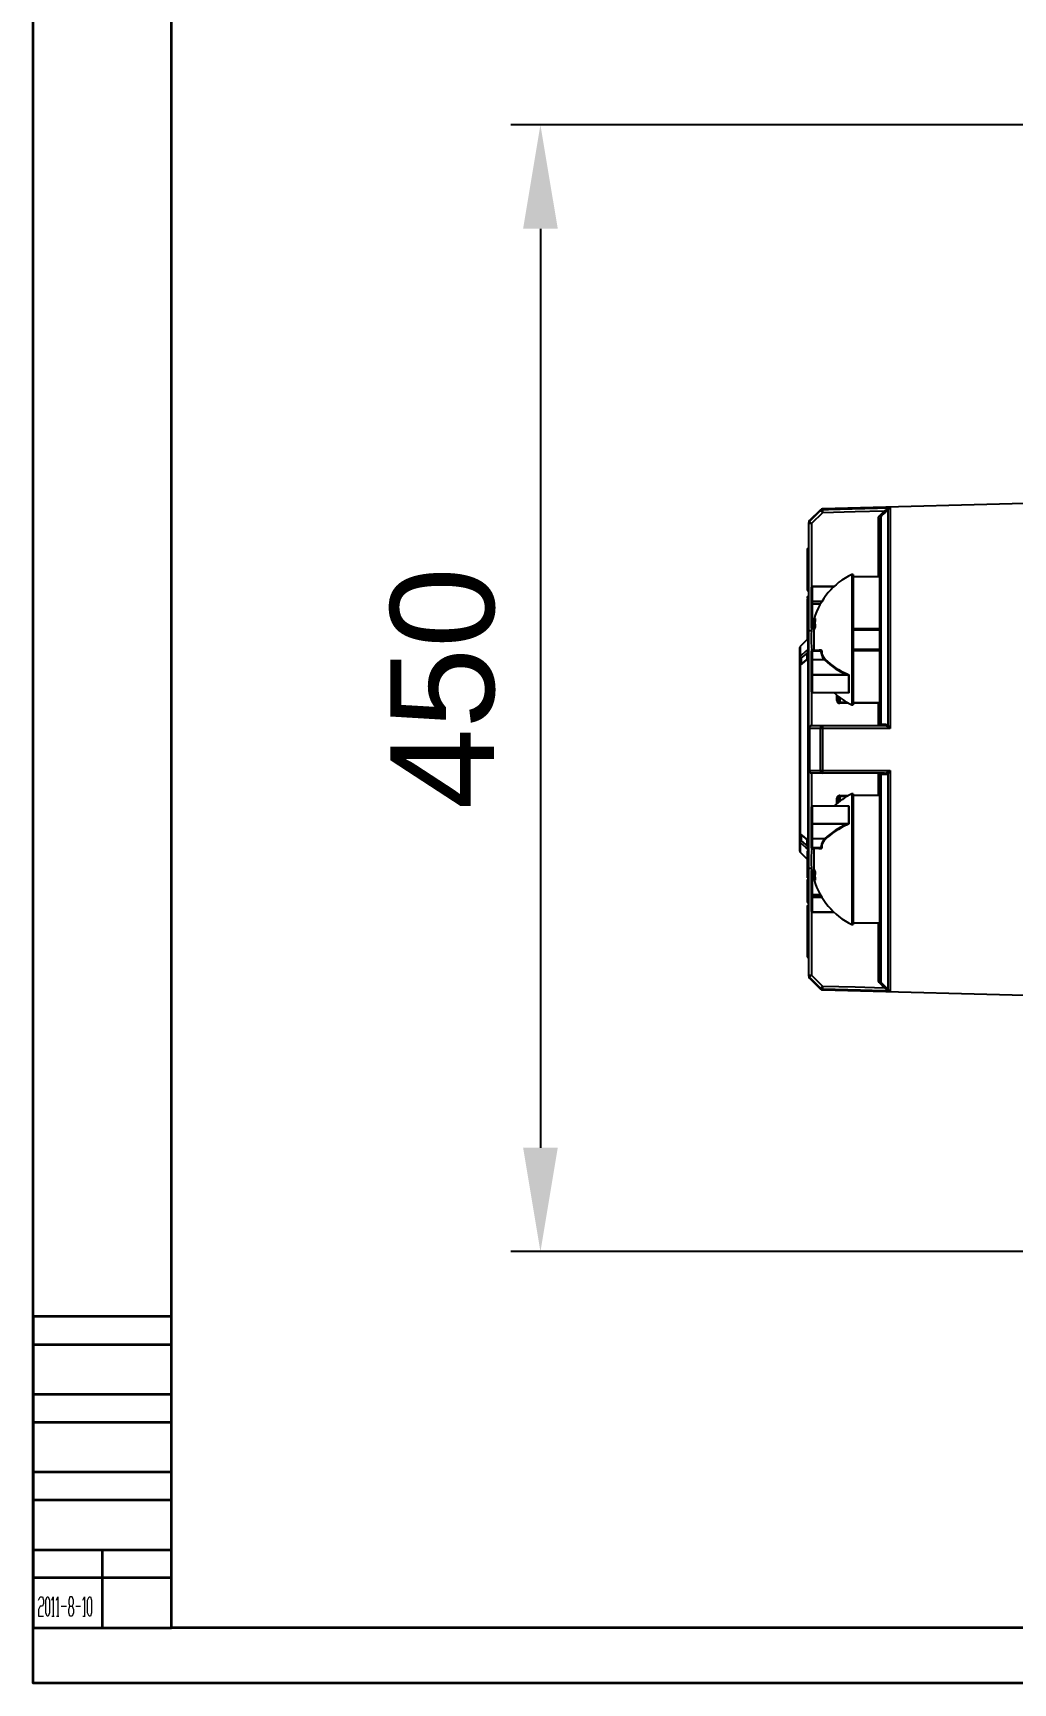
# Model space of a CAD drawing. Header units: millimetres. Extents: x 2928 to 3086, y 1537 to 1648.
# Drawn here: x 2928.3 to 2961.3, y 1536.7 to 1592.3 of the extents above; entities that cross this region are included whole.
import ezdxf

# ---------------------------------------------------------------- set-up
doc = ezdxf.new("R2010")
doc.units = ezdxf.units.MM
doc.layers.add('AM_5', color=3, linetype='Continuous', lineweight=25)
doc.layers.add('C00-00-00', color=7, linetype='Continuous')
doc.styles.get("Standard").update_dxf_attribs({"font": 'arial.ttf'})
doc.dimstyles.new('AM_ISO$0', dxfattribs={"dimtxt": 3.5, "dimasz": 3.5, "dimexe": 1, "dimexo": 1, "dimgap": 1.5, "dimtad": 1, "dimdsep": 46, "dimtxsty": 'Standard', "dimcen": 0, "dimclrd": 256, "dimclre": 256, "dimclrt": 2, "dimadec": 0, "dimazin": 2, "dimtp": 0.1, "dimtm": 0.1, "dimtfac": 0.71, "dimtdec": 3, "dimtmove": 0, "dimatfit": 3, "dimfxl": 0, "dimlwd": -1, "dimlwe": -1, "dimarcsym": 0})

# ---------------------------------------------------------------- blocks, each defined once
blk = doc.blocks.new('*D35')
at = {"layer": 'AM_5', "linetype": 'ByBlock', "transparency": 16777216}
for p, q in [((2968.756, 1589.174), (2944.416, 1589.174)), ((2945.416, 1585.674), (2945.416, 1554.698)), ((2965.291, 1551.198), (2944.416, 1551.198))]:
    blk.add_line(p, q, dxfattribs=at)
at = {"layer": 'AM_5', "transparency": 16777216}
for points in [[(2944.833, 1585.674), (2946, 1585.674), (2945.416, 1589.174)], [(2944.833, 1554.698), (2946, 1554.698), (2945.416, 1551.198)]]:
    blk.add_solid(points, dxfattribs=at)
at = {"layer": 'Defpoints', "color": 0, "transparency": 16777216}
for p in [(2969.756, 1589.174), (2945.416, 1551.198), (2966.291, 1551.198)]:
    blk.add_point(p, dxfattribs=at)
at = {"layer": 'AM_5', "color": 2, "transparency": 16777216, "insert": (2942.129, 1570.186), "char_height": 3.5, "attachment_point": 5, "rotation": 90}
blk.add_mtext('450', dxfattribs=at)

msp = doc.modelspace()

# ---------------------------------------------------------------- linework, layer by layer
at = {"color": 7, "linetype": 'Continuous', "lineweight": 25}
for p, q in [((2954.8524, 1576.2032), (2954.4856, 1575.8365)), ((2954.9231, 1576.1019), (2954.5563, 1575.7336)), ((2954.8524, 1576.1723), (2954.8524, 1576.2032)), ((2963.3589, 1576.4535), (2954.9205, 1576.2325)), ((2954.9205, 1576.2325), (2954.9205, 1576.2015)), ((2956.8502, 1576.0021), (2957.0038, 1576.1566)), ((2957.1362, 1568.9334), (2957.1362, 1576.2227)), ((2957.2043, 1576.2615), (2957.2043, 1568.8326)), ((2954.4563, 1575.7336), (2954.4563, 1575.7658)), ((2954.5563, 1575.7336), (2954.4563, 1575.7336)), ((2954.4563, 1572.124), (2954.4563, 1575.7336)), ((2954.4856, 1575.8365), (2954.4856, 1575.8041)), ((2954.5563, 1575.7336), (2954.5563, 1573.589)), ((2956.8563, 1575.8954), (2956.8063, 1575.8954)), ((2956.8063, 1573.9411), (2956.8063, 1575.8954)), ((2956.8563, 1568.974), (2956.8563, 1575.8954)), ((2956.8856, 1575.967), (2956.8856, 1568.9702)), ((2954.4063, 1574.893), (2954.4563, 1574.893)), ((2954.4063, 1574.893), (2954.4063, 1574.6313)), ((2954.4063, 1574.6951), (2954.4563, 1574.6951)), ((2954.4063, 1573.7824), (2954.4563, 1573.7824)), ((2954.4063, 1573.7824), (2954.4063, 1573.7059)), ((2955.9563, 1574.024), (2955.9063, 1574.024)), ((2955.9063, 1574.024), (2955.9063, 1573.3796)), ((2955.9563, 1574.024), (2955.9563, 1573.3796)), ((2956.8563, 1573.9411), (2955.9563, 1573.9411)), ((2956.8563, 1573.9403), (2955.9563, 1573.9403)), ((2954.4063, 1573.7059), (2954.4563, 1573.7059)), ((2954.4063, 1573.6884), (2954.4063, 1573.4952)), ((2954.4063, 1573.4952), (2954.4563, 1573.4952)), ((2954.4063, 1573.4952), (2954.4063, 1573.4825)), ((2954.4063, 1573.4825), (2954.4563, 1573.4825)), ((2954.4063, 1573.2718), (2954.4563, 1573.2718)), ((2954.4063, 1573.2718), (2954.4063, 1573.2064)), ((2954.5563, 1573.0957), (2954.5563, 1573.589)), ((2955.3064, 1573.609), (2954.5763, 1573.609)), ((2954.5763, 1573.6032), (2954.5763, 1573.609)), ((2954.5763, 1573.6032), (2954.5763, 1573.1099)), ((2955.3002, 1573.6032), (2954.5763, 1573.6032)), ((2955.9063, 1573.3796), (2955.9063, 1569.624)), ((2955.9563, 1573.3796), (2955.9563, 1569.624)), ((2954.4063, 1573.1889), (2954.4563, 1573.1889)), ((2954.4063, 1573.1889), (2954.4063, 1573.1442)), ((2954.4063, 1573.1442), (2954.4563, 1573.1442)), ((2954.4063, 1573.074), (2954.4563, 1573.074)), ((2954.4063, 1572.908), (2954.4563, 1572.908)), ((2954.4063, 1572.9), (2954.4063, 1572.8825)), ((2954.4063, 1572.8825), (2954.4563, 1572.8825)), ((2954.4063, 1572.857), (2954.4563, 1572.857)), ((2954.4063, 1572.857), (2954.4063, 1572.7995)), ((2954.4063, 1572.7995), (2954.4563, 1572.7995)), ((2954.4063, 1572.7995), (2954.4063, 1572.6847)), ((2954.4063, 1572.6847), (2954.4563, 1572.6847)), ((2954.4063, 1572.6655), (2954.4563, 1572.6655)), ((2954.4063, 1572.6655), (2954.4063, 1572.5953)), ((2954.5563, 1573.0219), (2954.5526, 1573.0219)), ((2954.5526, 1572.8596), (2954.5563, 1572.8596)), ((2954.5563, 1573.0137), (2954.5563, 1573.0957)), ((2954.5563, 1572.2107), (2954.5563, 1573.0137)), ((2954.5763, 1573.1099), (2954.5763, 1573.0337)), ((2954.8991, 1573.1099), (2954.5763, 1573.1099)), ((2954.854, 1573.0337), (2954.5763, 1573.0337)), ((2954.5763, 1573.0143), (2954.5763, 1573.0337)), ((2954.8486, 1573.0143), (2954.5763, 1573.0143)), ((2954.5763, 1573.0143), (2954.5763, 1572.2764)), ((2954.4063, 1572.5953), (2954.4563, 1572.5953)), ((2954.4063, 1572.5953), (2954.4063, 1572.4549)), ((2954.4063, 1572.4549), (2954.4563, 1572.4549)), ((2954.4063, 1572.4357), (2954.4563, 1572.4357)), ((2954.4063, 1572.4357), (2954.4063, 1572.3719)), ((2954.4063, 1572.3719), (2954.4563, 1572.3719)), ((2954.4563, 1568.824), (2954.4563, 1572.124)), ((2954.5526, 1572.124), (2954.4563, 1572.124)), ((2954.5563, 1572.5506), (2954.5526, 1572.5506)), ((2954.5563, 1572.2107), (2954.5563, 1572.1525)), ((2954.6366, 1572.524), (2954.6363, 1572.524)), ((2954.6363, 1571.4572), (2954.6363, 1572.524)), ((2954.6366, 1572.4397), (2954.6366, 1572.524)), ((2954.6366, 1572.4397), (2954.6699, 1572.4397)), ((2954.6366, 1571.4572), (2954.6366, 1572.1569)), ((2955.9563, 1572.2028), (2956.8563, 1572.2028)), ((2956.8563, 1572.144), (2955.9563, 1572.144)), ((2954.1563, 1571.2324), (2954.1563, 1571.5533)), ((2954.4309, 1571.8486), (2954.171, 1571.5886)), ((2954.171, 1571.5886), (2954.171, 1571.2645)), ((2954.4063, 1571.9507), (2954.4563, 1571.9507)), ((2954.4063, 1571.9507), (2954.4063, 1571.8486)), ((2954.4063, 1571.8486), (2954.4563, 1571.8486)), ((2954.4417, 1571.4997), (2954.4417, 1571.8486)), ((2954.1563, 1571.0085), (2954.1563, 1571.2324)), ((2954.1563, 1570.9324), (2954.1563, 1571.0094)), ((2954.4387, 1571.2011), (2954.173, 1570.9706)), ((2954.2063, 1571.2074), (2954.2063, 1570.9994)), ((2954.4063, 1571.1729), (2954.4063, 1571.3813)), ((2954.4417, 1565.0511), (2954.4417, 1571.1968)), ((2954.5563, 1571.1695), (2954.5526, 1571.1695)), ((2954.5563, 1571.4954), (2954.5563, 1571.4372)), ((2954.5563, 1571.4369), (2954.5563, 1571.4372)), ((2954.5563, 1571.1249), (2954.5563, 1571.4369)), ((2954.5563, 1570.6317), (2954.5563, 1571.1249)), ((2954.8367, 1571.4572), (2954.5763, 1571.4572)), ((2954.5763, 1571.4572), (2954.5763, 1571.4569)), ((2954.5763, 1571.4569), (2954.8486, 1571.4569)), ((2954.5763, 1571.4315), (2954.5763, 1571.4569)), ((2954.5763, 1571.4315), (2954.5763, 1571.1391)), ((2954.8788, 1571.4315), (2954.5763, 1571.4315)), ((2954.5763, 1571.1391), (2954.5763, 1570.6458)), ((2954.9943, 1571.1391), (2954.5763, 1571.1391)), ((2954.8486, 1571.4569), (2954.8367, 1571.4551)), ((2955.9563, 1571.504), (2956.8563, 1571.504)), ((2956.8563, 1571.4452), (2955.9563, 1571.4452)), ((2954.1563, 1565.3155), (2954.1563, 1570.9324)), ((2954.171, 1570.9614), (2954.171, 1565.2865)), ((2954.5563, 1570.9781), (2954.5526, 1570.9781)), ((2954.5563, 1570.8659), (2954.5526, 1570.8659)), ((2954.5526, 1570.751), (2954.5563, 1570.751)), ((2954.5563, 1570.7021), (2954.5526, 1570.7021)), ((2954.5526, 1570.6713), (2954.5563, 1570.6713)), ((2954.5563, 1570.6066), (2954.5526, 1570.6066)), ((2954.5526, 1570.5074), (2954.5563, 1570.5074)), ((2954.5526, 1570.5033), (2954.5563, 1570.5033)), ((2954.5563, 1570.494), (2954.5526, 1570.494)), ((2954.5563, 1570.0589), (2954.5563, 1570.6317)), ((2954.5563, 1570.5648), (2954.5563, 1570.6192)), ((2954.5763, 1570.6205), (2954.5763, 1570.6458)), ((2954.5763, 1570.6458), (2955.7476, 1570.6458)), ((2954.5763, 1570.6205), (2954.5763, 1570.0424)), ((2955.8047, 1570.6205), (2954.5763, 1570.6205)), ((2955.8047, 1570.0424), (2955.8047, 1570.6205)), ((2955.8142, 1570.6191), (2955.8142, 1570.0403)), ((2954.5526, 1570.3745), (2954.5563, 1570.3745)), ((2954.5563, 1570.0589), (2954.5563, 1568.924)), ((2954.5763, 1570.0424), (2955.8047, 1570.0424)), ((2954.5763, 1570.0389), (2954.5763, 1570.0424)), ((2954.5763, 1570.0389), (2955.7921, 1570.0389)), ((2955.4063, 1569.7673), (2955.4063, 1569.9592)), ((2955.4563, 1569.8042), (2955.4563, 1569.909)), ((2955.5063, 1569.8701), (2955.5063, 1569.7161)), ((2955.5063, 1569.7161), (2955.5063, 1569.6779)), ((2955.5063, 1569.7161), (2955.7357, 1569.7161)), ((2955.8026, 1569.6779), (2955.5063, 1569.6779)), ((2955.9063, 1569.624), (2955.9563, 1569.624)), ((2955.9563, 1569.7076), (2956.8563, 1569.7076)), ((2955.9563, 1569.7068), (2956.8563, 1569.7068)), ((2956.8063, 1569.6779), (2955.9563, 1569.6779)), ((2956.8063, 1569.6779), (2956.8063, 1569.7068)), ((2956.8063, 1568.924), (2956.8063, 1569.6779)), ((2954.4563, 1567.424), (2954.4563, 1568.824)), ((2954.4856, 1568.8304), (2954.4856, 1567.4175)), ((2954.5563, 1568.924), (2954.9231, 1568.924)), ((2954.8524, 1567.4178), (2954.8524, 1568.8302)), ((2954.9205, 1568.8327), (2954.9205, 1567.4152)), ((2954.9231, 1568.924), (2957.0038, 1568.924)), ((2954.4563, 1564.124), (2954.4563, 1567.424)), ((2954.9231, 1567.324), (2954.5563, 1567.324)), ((2954.5563, 1567.324), (2954.5563, 1566.189)), ((2957.0038, 1567.324), (2954.9231, 1567.324)), ((2956.8063, 1566.57), (2956.8063, 1567.324)), ((2956.8563, 1560.3525), (2956.8563, 1567.274)), ((2956.8856, 1567.2778), (2956.8856, 1560.281)), ((2957.1362, 1560.0252), (2957.1362, 1567.3146)), ((2957.2043, 1567.4153), (2957.2043, 1559.9864)), ((2955.5063, 1566.57), (2955.5063, 1566.5318)), ((2955.5063, 1566.57), (2955.8026, 1566.57)), ((2955.9563, 1566.624), (2955.9063, 1566.624)), ((2955.9063, 1566.624), (2955.9063, 1562.8683)), ((2955.9563, 1566.624), (2955.9563, 1562.8683)), ((2956.8563, 1566.574), (2955.9563, 1566.574)), ((2954.5563, 1565.6163), (2954.5563, 1566.189)), ((2955.7916, 1566.209), (2954.5763, 1566.209)), ((2954.5763, 1566.2056), (2954.5763, 1566.209)), ((2954.5763, 1566.2056), (2954.5763, 1565.6274)), ((2955.8047, 1566.2056), (2954.5763, 1566.2056)), ((2955.4063, 1566.2888), (2955.4063, 1566.4806)), ((2955.4563, 1566.3389), (2955.4563, 1566.4438)), ((2955.7357, 1566.5318), (2955.5063, 1566.5318)), ((2955.5063, 1566.5318), (2955.5063, 1566.3778)), ((2955.8047, 1565.6274), (2955.8047, 1566.2056)), ((2955.8142, 1566.2076), (2955.8142, 1565.6288)), ((2954.5563, 1565.123), (2954.5563, 1565.6163)), ((2954.5763, 1565.6274), (2955.8047, 1565.6274)), ((2954.5763, 1565.6021), (2954.5763, 1565.6274)), ((2955.7476, 1565.6021), (2954.5763, 1565.6021)), ((2954.5763, 1565.6021), (2954.5763, 1565.1089)), ((2954.1563, 1565.2356), (2954.1563, 1565.3155)), ((2954.1563, 1565.0155), (2954.1563, 1565.2395)), ((2954.1563, 1564.6947), (2954.1563, 1565.0155)), ((2954.171, 1564.9835), (2954.171, 1564.6593)), ((2954.1738, 1565.278), (2954.439, 1565.0475)), ((2954.2063, 1565.2497), (2954.2063, 1565.0405)), ((2954.4063, 1564.8667), (2954.4063, 1565.0759)), ((2954.5563, 1564.811), (2954.5563, 1565.123)), ((2954.9943, 1565.1089), (2954.5763, 1565.1089)), ((2954.5763, 1565.1089), (2954.5763, 1564.8164)), ((2954.171, 1564.6593), (2954.4063, 1564.424)), ((2954.4063, 1564.7046), (2954.4063, 1564.3713)), ((2954.4063, 1564.7046), (2954.4563, 1564.7046)), ((2954.4063, 1564.3713), (2954.4563, 1564.3713)), ((2954.4063, 1564.3713), (2954.4063, 1564.108)), ((2954.4417, 1564.7046), (2954.4417, 1564.7483)), ((2954.5563, 1564.811), (2954.5563, 1564.7525)), ((2954.5763, 1564.8164), (2954.8788, 1564.8164)), ((2954.5763, 1564.791), (2954.5763, 1564.8164)), ((2954.8486, 1564.791), (2954.5763, 1564.791)), ((2954.5763, 1564.791), (2954.5763, 1564.7907)), ((2954.5763, 1564.7907), (2954.8355, 1564.7907)), ((2954.6363, 1563.724), (2954.6363, 1564.7907)), ((2954.6366, 1564.091), (2954.6366, 1564.7907)), ((2954.8193, 1564.7912), (2954.8486, 1564.791)), ((2954.4063, 1564.108), (2954.4563, 1564.108)), ((2954.4063, 1564.108), (2954.4063, 1563.7991)), ((2954.4063, 1563.7991), (2954.4563, 1563.7991)), ((2954.4563, 1560.5143), (2954.4563, 1564.124)), ((2954.4563, 1564.124), (2954.5526, 1564.124)), ((2954.5563, 1564.0954), (2954.5563, 1564.0372)), ((2954.5563, 1563.2342), (2954.5563, 1564.0372)), ((2954.5763, 1563.9716), (2954.5763, 1563.2336)), ((2954.6366, 1563.724), (2954.6366, 1563.8082)), ((2954.6699, 1563.8082), (2954.6366, 1563.8082)), ((2954.4063, 1563.7381), (2954.4563, 1563.7381)), ((2954.4063, 1563.6671), (2954.4563, 1563.6671)), ((2954.4063, 1563.6671), (2954.4063, 1563.609)), ((2954.4063, 1563.609), (2954.4563, 1563.609)), ((2954.4063, 1563.609), (2954.4063, 1563.5546)), ((2954.4063, 1563.5546), (2954.4563, 1563.5546)), ((2954.4063, 1563.3372), (2954.4563, 1563.3372)), ((2954.5563, 1563.1522), (2954.5563, 1563.2342)), ((2954.5763, 1563.2336), (2954.8431, 1563.2336)), ((2954.5763, 1563.2142), (2954.5763, 1563.2336)), ((2954.5763, 1563.2142), (2954.854, 1563.2142)), ((2954.5763, 1563.2142), (2954.5763, 1563.138)), ((2954.6363, 1563.724), (2954.6366, 1563.724)), ((2954.4063, 1562.9674), (2954.4563, 1562.9674)), ((2954.4063, 1562.8629), (2954.4063, 1562.5295)), ((2954.4063, 1562.8629), (2954.4563, 1562.8629)), ((2954.5563, 1562.6589), (2954.5563, 1563.1522)), ((2954.5563, 1562.6589), (2954.5563, 1560.5143)), ((2954.5763, 1563.138), (2954.5763, 1562.6448)), ((2954.8991, 1563.138), (2954.5763, 1563.138)), ((2954.5763, 1562.6448), (2955.3002, 1562.6448)), ((2954.5763, 1562.6389), (2954.5763, 1562.6448)), ((2955.9063, 1562.8683), (2955.9063, 1562.224)), ((2955.9563, 1562.8683), (2955.9563, 1562.224)), ((2954.4063, 1562.5295), (2954.4563, 1562.5295)), ((2954.4063, 1562.5295), (2954.4063, 1562.2662)), ((2954.4063, 1562.2662), (2954.4563, 1562.2662)), ((2954.4063, 1562.2662), (2954.4063, 1561.9573)), ((2954.5763, 1562.6389), (2955.3064, 1562.6389)), ((2955.9063, 1562.224), (2955.9563, 1562.224)), ((2955.9563, 1562.274), (2956.8563, 1562.274)), ((2956.8063, 1560.3525), (2956.8063, 1562.274)), ((2954.4063, 1561.9573), (2954.4563, 1561.9573)), ((2954.4063, 1561.9488), (2954.4063, 1561.7484)), ((2954.4063, 1561.9488), (2954.4563, 1561.9488)), ((2954.4063, 1561.7484), (2954.4563, 1561.7484)), ((2954.4063, 1561.6521), (2954.4563, 1561.6521)), ((2954.4063, 1561.6521), (2954.4063, 1561.591)), ((2954.4063, 1561.591), (2954.4563, 1561.591)), ((2954.4063, 1561.4298), (2954.4563, 1561.4298)), ((2954.4063, 1561.4298), (2954.4063, 1561.1233)), ((2954.4063, 1561.1233), (2954.4563, 1561.1233)), ((2954.4563, 1560.5143), (2954.5563, 1560.5143)), ((2954.4563, 1560.4822), (2954.4563, 1560.5143)), ((2954.4856, 1560.4439), (2954.4856, 1560.4115)), ((2954.5563, 1560.5143), (2954.9231, 1560.1461)), ((2954.4856, 1560.4115), (2954.8524, 1560.0447)), ((2954.8524, 1560.0447), (2954.8524, 1560.0756)), ((2954.9205, 1560.0465), (2954.9205, 1560.0154)), ((2954.9205, 1560.0154), (2963.3589, 1559.7945)), ((2956.8063, 1560.3525), (2956.8563, 1560.3525)), ((2957.0038, 1560.0914), (2956.8502, 1560.2458))]:
    msp.add_line(p, q, dxfattribs=at)
at = {"color": 7, "linetype": 'Continuous', "lineweight": 25, "flags": 128}
for points in [[(2954.4856, 1575.8041), (2954.6267, 1575.9458), (2954.8524, 1576.1723)], [(2954.8524, 1576.1723), (2954.8544, 1576.1703), (2954.859, 1576.1658), (2954.8657, 1576.159), (2954.8746, 1576.1502), (2954.8851, 1576.1397), (2954.897, 1576.1279), (2954.9098, 1576.1151), (2954.9231, 1576.1019)], [(2954.9205, 1576.2015), (2955.1204, 1576.2067), (2955.9201, 1576.2278), (2957.2043, 1576.2615)], [(2954.9205, 1576.2015), (2954.9205, 1576.1982), (2954.9207, 1576.1915), (2954.921, 1576.1818), (2954.9213, 1576.1694), (2954.9217, 1576.1547), (2954.9221, 1576.1381), (2954.9226, 1576.1203), (2954.9231, 1576.1019)], [(2957.0038, 1576.1566), (2956.0249, 1576.1308), (2954.9231, 1576.1019)], [(2956.8856, 1575.967), (2956.8845, 1575.9681), (2956.8822, 1575.9704), (2956.8788, 1575.9738), (2956.8744, 1575.9782), (2956.8691, 1575.9834), (2956.8632, 1575.9892), (2956.8568, 1575.9956), (2956.8502, 1576.0021)], [(2957.0392, 1576.1214), (2956.9687, 1576.0505), (2956.8856, 1575.967)], [(2957.0392, 1576.1214), (2957.0381, 1576.1225), (2957.0358, 1576.1248), (2957.0324, 1576.1282), (2957.028, 1576.1326), (2957.0227, 1576.1378), (2957.0168, 1576.1437), (2957.0104, 1576.15), (2957.0038, 1576.1566)], [(2954.4856, 1575.8041), (2954.4877, 1575.802), (2954.4922, 1575.7974), (2954.499, 1575.7907), (2954.5079, 1575.7819), (2954.5184, 1575.7714), (2954.5303, 1575.7596), (2954.5431, 1575.7469), (2954.5563, 1575.7336)], [(2954.1563, 1571.2324), (2954.1573, 1571.2276), (2954.1601, 1571.2229), (2954.1647, 1571.2185), (2954.171, 1571.2148), (2954.1785, 1571.2116), (2954.1872, 1571.2093), (2954.1966, 1571.2079), (2954.2063, 1571.2074)], [(2954.171, 1571.2645), (2954.2415, 1571.3258), (2954.4417, 1571.4997)], [(2954.4417, 1571.1968), (2954.3711, 1571.1354), (2954.171, 1570.9614)], [(2954.4063, 1571.3813), (2954.3437, 1571.3268), (2954.2063, 1571.2074)], [(2954.4063, 1571.3813), (2954.4161, 1571.3808), (2954.4254, 1571.3794), (2954.4341, 1571.3771), (2954.4417, 1571.3739), (2954.4479, 1571.3702), (2954.4525, 1571.3658), (2954.4554, 1571.3611), (2954.4563, 1571.3563)], [(2954.5563, 1570.6317), (2954.5567, 1570.6295), (2954.5578, 1570.6274), (2954.5597, 1570.6255), (2954.5622, 1570.6238), (2954.5652, 1570.6224), (2954.5687, 1570.6213), (2954.5724, 1570.6207), (2954.5763, 1570.6205)], [(2954.8524, 1568.8302), (2954.7112, 1568.8303), (2954.4856, 1568.8304)], [(2957.2043, 1568.8326), (2957.0043, 1568.8326), (2956.2046, 1568.8327), (2954.9205, 1568.8327)], [(2956.8856, 1568.9702), (2956.9561, 1568.9702), (2957.0392, 1568.9702)], [(2954.4856, 1567.4175), (2954.6267, 1567.4176), (2954.8524, 1567.4178)], [(2954.9205, 1567.4152), (2955.1204, 1567.4152), (2955.9201, 1567.4153), (2957.2043, 1567.4153)], [(2957.0392, 1567.2777), (2956.9687, 1567.2777), (2956.8856, 1567.2778)], [(2954.5763, 1565.6274), (2954.5724, 1565.6272), (2954.5687, 1565.6266), (2954.5652, 1565.6256), (2954.5622, 1565.6242), (2954.5597, 1565.6225), (2954.5578, 1565.6205), (2954.5567, 1565.6184), (2954.5563, 1565.6163)], [(2954.2063, 1565.0405), (2954.1966, 1565.04), (2954.1872, 1565.0386), (2954.1785, 1565.0363), (2954.171, 1565.0332), (2954.1647, 1565.0294), (2954.1601, 1565.0251), (2954.1573, 1565.0204), (2954.1563, 1565.0155)], [(2954.171, 1565.2865), (2954.2415, 1565.2252), (2954.4417, 1565.0511)], [(2954.4417, 1564.7483), (2954.3711, 1564.8096), (2954.171, 1564.9835)], [(2954.2063, 1565.0405), (2954.3437, 1564.9211), (2954.4063, 1564.8667)], [(2954.4563, 1564.8917), (2954.4554, 1564.8868), (2954.4525, 1564.8821), (2954.4479, 1564.8778), (2954.4417, 1564.874), (2954.4341, 1564.8709), (2954.4254, 1564.8686), (2954.4161, 1564.8671), (2954.4063, 1564.8667)], [(2954.4856, 1560.4439), (2954.4877, 1560.446), (2954.4922, 1560.4505), (2954.499, 1560.4573), (2954.5079, 1560.466), (2954.5184, 1560.4765), (2954.5303, 1560.4883), (2954.5431, 1560.5011), (2954.5563, 1560.5143)], [(2954.8524, 1560.0756), (2954.7112, 1560.2173), (2954.4856, 1560.4439)], [(2954.8524, 1560.0756), (2954.8544, 1560.0777), (2954.859, 1560.0822), (2954.8657, 1560.0889), (2954.8746, 1560.0977), (2954.8851, 1560.1082), (2954.897, 1560.1201), (2954.9098, 1560.1328), (2954.9231, 1560.1461)], [(2954.9231, 1560.1461), (2954.9226, 1560.1276), (2954.9221, 1560.1098), (2954.9217, 1560.0933), (2954.9213, 1560.0785), (2954.921, 1560.0661), (2954.9207, 1560.0564), (2954.9205, 1560.0498), (2954.9205, 1560.0465)], [(2957.2043, 1559.9864), (2957.0043, 1559.9917), (2956.2046, 1560.0127), (2954.9205, 1560.0465)], [(2954.9231, 1560.1461), (2956.0249, 1560.1171), (2957.0038, 1560.0914)], [(2956.8502, 1560.2458), (2956.8568, 1560.2524), (2956.8632, 1560.2587), (2956.8691, 1560.2646), (2956.8744, 1560.2698), (2956.8788, 1560.2742), (2956.8822, 1560.2776), (2956.8845, 1560.2799), (2956.8856, 1560.281)], [(2956.8856, 1560.281), (2956.9561, 1560.2101), (2957.0392, 1560.1265)], [(2957.0038, 1560.0914), (2957.0104, 1560.0979), (2957.0168, 1560.1042), (2957.0227, 1560.1101), (2957.028, 1560.1153), (2957.0324, 1560.1197), (2957.0358, 1560.1231), (2957.0381, 1560.1254), (2957.0392, 1560.1265)]]:
    msp.add_lwpolyline(points, dxfattribs=at)
at = {"color": 7, "linetype": 'Continuous', "lineweight": 25}
for centre, radius, start, end in [((2954.9231, 1576.1325), 0.1, 91.5, 135), ((2954.923, 1576.1013), 0.1002, 91.47786, 134.86316), ((2957.1208, 1576.2524), 0.0334, 235.03789, 297.38358), ((2954.5563, 1575.7658), 0.1, 135, 180), ((2954.5557, 1575.7336), 0.0994, 134.84641, 179.98198), ((2956.9845, 1571.824), 2.45, 116.10891, 163.39845), ((2954.5763, 1573.589), 0.02, 90, 180), ((2954.5738, 1573.5855), 0.0179, 81.95488, 168.57369), ((2954.5738, 1573.0922), 0.0179, 81.95488, 168.57369), ((2954.5763, 1573.0137), 0.02, 90, 180), ((2954.5713, 1572.8444), 0.1699, 88.31473, 95.06518), ((2956.9842, 1571.824), 2.45, 163.39845, 188.73703), ((2954.5763, 1572.2107), 0.02, 180, 226.76973), ((2955.9264, 1571.9182), 1.3912, 153.86334, 157.98449), ((2955.9265, 1571.6353), 1.3913, 153.86347, 157.98436), ((2955.8293, 1572.3897), 1.1605, 173.00043, 186.99957), ((2954.2063, 1571.5533), 0.05, 135, 180), ((2954.1996, 1571.232), 0.0433, 131.45192, 179.43011), ((2954.2611, 1571.2809), 0.0916, 190.2977, 233.28265), ((2954.4063, 1571.2388), 0.05, 310.7316, 359.99225), ((2954.4132, 1571.5321), 0.0431, 311.34111, 359.41018), ((2954.4184, 1571.2267), 0.0379, 307.83905, 358.70782), ((2954.5763, 1571.4372), 0.02, 90, 180), ((2954.5763, 1571.4369), 0.02, 89.99122, 179.98317), ((2954.5717, 1571.4542), 0.0232, 228.46377, 281.55745), ((2954.5738, 1571.1214), 0.0179, 81.95427, 168.57359), ((2954.8466, 1571.4763), 0.0196, 275.78117, 9.86044), ((2954.8816, 1571.3849), 0.0467, 72.263, 93.46601), ((2954.9809, 1571.1665), 0.0305, 296.00216, 345.06003), ((2956.6126, 1572.7887), 2.3109, 225.54775, 248.0158), ((2956.6156, 1572.7948), 2.2921, 225.54738, 248.01598), ((2954.2063, 1570.9324), 0.05, 131.00234, 180), ((2954.194, 1570.9316), 0.0377, 127.67022, 178.67059), ((2954.1802, 1570.9635), 0.00951, 135.826, 192.5757), ((2954.5738, 1570.6281), 0.0179, 81.95449, 168.57336), ((2955.7091, 1570.6761), 0.049, 321.82307, 352.13004), ((2955.8048, 1570.5874), 0.0331, 73.51842, 90.28018), ((2954.5763, 1570.0589), 0.02, 180, 270), ((2954.5747, 1570.0608), 0.0185, 185.86069, 274.84617), ((2956.9845, 1571.824), 2.45, 226.56846, 243.89109), ((2955.8048, 1570.019), 0.0233, 66.02164, 90.18119), ((2955.412, 1569.8119), 0.045, 262.68997, 350.05003), ((2956.8106, 1569.7258), 0.0481, 264.87715, 336.72689), ((2954.5563, 1568.824), 0.1, 90, 180), ((2954.482, 1568.7772), 0.0534, 86.14606, 118.79365), ((2954.5724, 1568.8383), 0.0871, 100.61384, 185.20312), ((2954.9392, 1568.8383), 0.0872, 100.65441, 185.33472), ((2954.9182, 1567.9848), 0.8479, 89.84784, 94.45334), ((2955.7629, 1568.8542), 0.8427, 175.25046, 181.46118), ((2956.8063, 1568.974), 0.05, 270, 0), ((2956.8424, 1568.9666), 0.0434, 280.46096, 4.69559), ((2956.9959, 1568.9666), 0.0434, 280.48077, 4.76202), ((2957.0682, 1568.9676), 0.0761, 296.11454, 333.28241), ((2954.482, 1567.4707), 0.0534, 241.20668, 273.85379), ((2954.5563, 1567.424), 0.1, 180, 270), ((2954.5724, 1567.4096), 0.0871, 174.79694, 259.38607), ((2954.9392, 1567.4097), 0.0872, 174.66528, 259.34551), ((2954.9182, 1568.2632), 0.848, 265.54658, 270.15193), ((2955.7629, 1567.3937), 0.8427, 178.53884, 184.74953), ((2956.8063, 1567.274), 0.05, 0, 90), ((2956.8424, 1567.2813), 0.0434, 355.30422, 79.53924), ((2956.9959, 1567.2813), 0.0434, 355.23805, 79.51922), ((2957.0682, 1567.2803), 0.0761, 26.71737, 63.88575), ((2956.9845, 1564.424), 2.45, 116.10891, 133.2319), ((2954.5763, 1566.189), 0.02, 90, 180), ((2954.5747, 1566.1871), 0.0185, 85.15291, 174.14006), ((2955.412, 1566.436), 0.045, 9.9501, 97.30998), ((2955.8047, 1566.2289), 0.0233, 269.82258, 293.97725), ((2954.5738, 1565.6198), 0.0179, 191.42631, 278.04512), ((2956.6126, 1563.4593), 2.3109, 111.98419, 134.45227), ((2956.6156, 1563.4531), 2.2921, 111.98407, 134.4526), ((2955.7091, 1565.5718), 0.049, 7.86957, 38.17781), ((2955.8048, 1565.6605), 0.0331, 269.71282, 286.48857), ((2954.2063, 1565.3155), 0.05, 180, 228.99766), ((2954.194, 1565.3164), 0.0377, 181.32993, 232.32912), ((2954.1996, 1565.0159), 0.0433, 180.57052, 228.5472), ((2954.1802, 1565.2845), 0.00944, 167.26728, 225.51311), ((2954.2611, 1564.9671), 0.0916, 126.7176, 169.70238), ((2954.4063, 1565.0092), 0.05, 0.01064, 49.45868), ((2954.4184, 1565.0212), 0.0379, 1.29236, 52.16078), ((2954.5738, 1565.1265), 0.0179, 191.42631, 278.04512), ((2954.9809, 1565.0814), 0.0305, 14.93944, 63.99891), ((2954.2063, 1564.6947), 0.05, 180, 225), ((2954.4132, 1564.7159), 0.0431, 0.58924, 48.65973), ((2956.9842, 1564.424), 2.45, 171.26297, 196.60155), ((2954.5717, 1564.7937), 0.0232, 78.44323, 131.53555), ((2954.5763, 1564.811), 0.02, 180.01661, 270.00901), ((2954.5763, 1564.8107), 0.02, 180, 270), ((2954.8466, 1564.7716), 0.0196, 350.13945, 84.21849), ((2954.8816, 1564.863), 0.0467, 266.53319, 287.73657), ((2954.5763, 1564.0372), 0.02, 133.23027, 180), ((2955.9264, 1564.6126), 1.3912, 202.01551, 206.13666), ((2955.9263, 1564.3297), 1.3911, 202.01535, 206.13682), ((2955.8293, 1563.8583), 1.1605, 173.00043, 186.99957), ((2954.5763, 1563.2342), 0.02, 180, 270), ((2954.5713, 1563.4037), 0.1701, 264.93838, 271.68171), ((2956.9845, 1564.424), 2.45, 196.60155, 243.89109), ((2954.5738, 1563.1557), 0.0179, 191.42795, 278.04491), ((2954.5763, 1562.6589), 0.02, 180, 270), ((2954.5738, 1562.6625), 0.0179, 191.42818, 278.04468), ((2954.5557, 1560.5143), 0.0994, 180.01749, 225.15412), ((2954.5563, 1560.4822), 0.1, 180, 225), ((2954.923, 1560.1466), 0.1002, 225.13684, 268.52214), ((2954.9231, 1560.1154), 0.1, 225, 268.5), ((2957.1208, 1559.9956), 0.0334, 62.61912, 124.96187)]:
    msp.add_arc(centre, radius, start, end, dxfattribs=at)
for points, knots in [([(2956.8063, 1575.8954), (2956.8065, 1575.9009), (2956.8073, 1575.9233), (2956.818, 1575.9625), (2956.8395, 1575.9889), (2956.8502, 1576.0021)], [0, 0, 0, 0, 0.1395935, 0.5697617, 1, 1, 1, 1]), ([(2957.0038, 1576.1566), (2957.0273, 1576.1725), (2957.0615, 1576.1958), (2957.0921, 1576.218), (2957.1017, 1576.225)], [0, 0, 0, 0, 0.6864251, 1, 1, 1, 1]), ([(2957.1362, 1576.2227), (2957.1267, 1576.2125), (2957.0974, 1576.1806), (2957.0627, 1576.1453), (2957.0392, 1576.1214)], [0, 0, 0, 0, 0.3221844, 1, 1, 1, 1]), ([(2957.1017, 1576.225), (2957.1175, 1576.2343), (2957.1499, 1576.2534), (2957.1858, 1576.2599), (2957.204, 1576.2615), (2957.2043, 1576.2615)], [0, 0, 0, 0, 0.48611603, 0.99394417, 1, 1, 1, 1]), ([(2957.2043, 1576.2615), (2957.2041, 1576.2615), (2957.192, 1576.2596), (2957.1681, 1576.2523), (2957.1467, 1576.2324), (2957.1362, 1576.2227)], [0, 0, 0, 0, 0.0060694, 0.5136038, 1, 1, 1, 1]), ([(2956.8856, 1575.967), (2956.8784, 1575.9581), (2956.8641, 1575.9404), (2956.857, 1575.9141), (2956.8564, 1575.8991), (2956.8563, 1575.8954)], [0, 0, 0, 0, 0.4297234, 0.8602172, 1, 1, 1, 1]), ([(2954.4063, 1574.6951), (2954.4063, 1574.5244), (2954.4063, 1574.3088), (2954.4063, 1574.0492), (2954.4063, 1573.9153), (2954.4063, 1573.8267), (2954.4063, 1573.7824)], [0, 0, 0, 0, 0.5600483, 0.7067503, 0.8534517, 1, 1, 1, 1]), ([(2954.4063, 1573.1442), (2954.4063, 1573.1421), (2954.4063, 1573.1384), (2954.4063, 1573.0936), (2954.4063, 1573.074)], [0, 0, 0, 0, 0.5605813, 1, 1, 1, 1]), ([(2954.4063, 1573.074), (2954.4063, 1573.0447), (2954.4063, 1572.9925), (2954.4063, 1572.9338), (2954.4063, 1572.908)], [0, 0, 0, 0, 0.5599199, 1, 1, 1, 1]), ([(2954.4063, 1572.8825), (2954.4063, 1572.8822), (2954.4063, 1572.8816), (2954.4063, 1572.8797), (2954.4063, 1572.8739), (2954.4063, 1572.8719), (2954.4063, 1572.87), (2954.4063, 1572.8685), (2954.4063, 1572.8669), (2954.4063, 1572.8621), (2954.4063, 1572.8594), (2954.4063, 1572.857)], [0, 0, 0, 0, 0.4196066, 0.7488318, 0.7801911, 0.8119344, 0.8280906, 0.8437169, 0.8589283, 0.8745397, 1, 1, 1, 1]), ([(2954.4063, 1572.6847), (2954.4063, 1572.6849), (2954.4063, 1572.6852), (2954.4063, 1572.6775), (2954.4063, 1572.6741), (2954.4063, 1572.6716), (2954.4063, 1572.6683), (2954.4063, 1572.6665), (2954.4063, 1572.6655)], [0, 0, 0, 0, 0.7490137, 0.8739811, 0.9054994, 0.937861, 0.9674821, 1, 1, 1, 1]), ([(2954.4063, 1572.4549), (2954.4063, 1572.4554), (2954.4063, 1572.4559), (2954.4063, 1572.4481), (2954.4063, 1572.4456), (2954.4063, 1572.4434), (2954.4063, 1572.4411), (2954.4063, 1572.4386), (2954.4063, 1572.4369), (2954.4063, 1572.4357)], [0, 0, 0, 0, 0.7488719, 0.8537448, 0.8945021, 0.9377605, 0.953338, 0.9676803, 1, 1, 1, 1]), ([(2954.4063, 1572.3783), (2954.4063, 1572.2977), (2954.4063, 1572.1855), (2954.4063, 1572.042), (2954.4063, 1571.9811), (2954.4063, 1571.9507)], [0, 0, 0, 0, 0.5600746, 0.7801014, 1, 1, 1, 1]), ([(2954.1717, 1570.9675), (2954.1716, 1570.9676), (2954.1662, 1570.9718), (2954.1611, 1570.9829), (2954.1574, 1570.9954), (2954.1565, 1571.0026), (2954.1564, 1571.0057), (2954.1563, 1571.0072), (2954.1563, 1571.008), (2954.1563, 1571.0083), (2954.1563, 1571.0085)], [0, 0, 0, 0, 0.0037428, 0.462443, 0.7655409, 0.8914934, 0.949254, 0.9762154, 0.9898986, 1, 1, 1, 1]), ([(2954.1563, 1571.0085), (2954.1563, 1571.0083), (2954.1563, 1571.008), (2954.1563, 1571.0074), (2954.1564, 1571.0061), (2954.1565, 1571.0034), (2954.1574, 1570.9973), (2954.1611, 1570.9865), (2954.167, 1570.9762), (2954.1736, 1570.972), (2954.1747, 1570.9713)], [0, 0, 0, 0, 0.00928, 0.0219666, 0.0468522, 0.1001303, 0.2161079, 0.4941641, 0.915975, 1, 1, 1, 1]), ([(2954.4417, 1571.4997), (2954.4417, 1571.4984), (2954.4417, 1571.4963), (2954.4407, 1571.4893), (2954.4378, 1571.4761), (2954.4311, 1571.4524), (2954.4203, 1571.4188), (2954.4114, 1571.395), (2954.4063, 1571.3813)], [0, 0, 0, 0, 0.0573336, 0.0976268, 0.2057045, 0.3753555, 0.6401229, 1, 1, 1, 1]), ([(2954.439, 1571.2007), (2954.4395, 1571.2011), (2954.4403, 1571.2019), (2954.4413, 1571.2015), (2954.4418, 1571.2), (2954.4417, 1571.1977), (2954.4417, 1571.1968)], [0, 0, 0, 0, 0.2623672, 0.4738778, 0.8033915, 1, 1, 1, 1]), ([(2954.7714, 1571.4572), (2954.7748, 1571.4606), (2954.7975, 1571.4836), (2954.8344, 1571.4815), (2954.8659, 1571.4797)], [0, 0, 0, 0, 0.1472904, 1, 1, 1, 1]), ([(2954.8788, 1571.4315), (2954.8785, 1571.4333), (2954.8779, 1571.4374), (2954.874, 1571.4442), (2954.8674, 1571.4505), (2954.8584, 1571.4556), (2954.852, 1571.4564), (2954.8486, 1571.4569)], [0, 0, 0, 0, 0.113222, 0.2576265, 0.4754153, 0.7185161, 1, 1, 1, 1]), ([(2954.8659, 1571.4797), (2954.8693, 1571.4788), (2954.8757, 1571.477), (2954.8849, 1571.4666), (2954.8913, 1571.4537), (2954.895, 1571.4406), (2954.8956, 1571.4329), (2954.8958, 1571.4294)], [0, 0, 0, 0, 0.2579528, 0.4849223, 0.7035839, 0.8642758, 1, 1, 1, 1]), ([(2954.9943, 1571.1391), (2954.9731, 1571.1657), (2954.9347, 1571.2141), (2954.8953, 1571.3113), (2954.8807, 1571.3852), (2954.8791, 1571.4244), (2954.8788, 1571.4315)], [0, 0, 0, 0, 0.3540524, 0.6427717, 0.9353245, 1, 1, 1, 1]), ([(2954.8958, 1571.4294), (2954.8961, 1571.4228), (2954.8977, 1571.3864), (2954.9123, 1571.3177), (2954.9515, 1571.2278), (2954.9895, 1571.1833), (2955.0104, 1571.1587)], [0, 0, 0, 0, 0.0640426, 0.3544116, 0.6430713, 1, 1, 1, 1]), ([(2955.8047, 1570.6205), (2955.8046, 1570.621), (2955.8045, 1570.6221), (2955.8034, 1570.624), (2955.8009, 1570.6266), (2955.7939, 1570.6314), (2955.7758, 1570.6391), (2955.759, 1570.6431), (2955.7476, 1570.6458)], [0, 0, 0, 0, 0.0275851, 0.0617315, 0.1041892, 0.1954181, 0.4521461, 1, 1, 1, 1]), ([(2955.7576, 1570.6694), (2955.7691, 1570.6639), (2955.7866, 1570.6555), (2955.8043, 1570.6399), (2955.8115, 1570.6297), (2955.814, 1570.6235), (2955.8142, 1570.6201), (2955.8142, 1570.6191)], [0, 0, 0, 0, 0.49350714, 0.7465106, 0.85103473, 0.95648956, 1, 1, 1, 1]), ([(2955.8142, 1570.0403), (2955.814, 1570.0391), (2955.8135, 1570.0365), (2955.8089, 1570.0339), (2955.7982, 1570.0331), (2955.7861, 1570.035), (2955.7771, 1570.0383), (2955.7754, 1570.0389)], [0, 0, 0, 0, 0.1148273, 0.256637, 0.4794107, 0.8964619, 1, 1, 1, 1]), ([(2955.7923, 1570.039), (2955.7949, 1570.039), (2955.7991, 1570.0391), (2955.803, 1570.0402), (2955.8045, 1570.0413), (2955.8046, 1570.042), (2955.8047, 1570.0424)], [0, 0, 0, 0, 0.4920375, 0.7949927, 0.8791366, 1, 1, 1, 1]), ([(2955.4063, 1569.7673), (2955.4073, 1569.7575), (2955.4093, 1569.7366), (2955.4263, 1569.7096), (2955.4513, 1569.6907), (2955.4783, 1569.6799), (2955.497, 1569.6786), (2955.5063, 1569.6779)], [0, 0, 0, 0, 0.2368447, 0.4996174, 0.699613, 0.8497982, 1, 1, 1, 1]), ([(2955.5063, 1569.7161), (2955.5033, 1569.7164), (2955.4985, 1569.7168), (2955.4893, 1569.7206), (2955.4779, 1569.7295), (2955.4658, 1569.7486), (2955.4578, 1569.7746), (2955.4568, 1569.7945), (2955.4563, 1569.8042)], [0, 0, 0, 0, 0.0747799, 0.1171012, 0.2469635, 0.443678, 0.7296168, 1, 1, 1, 1]), ([(2956.8563, 1568.974), (2956.8574, 1568.9734), (2956.8597, 1568.9721), (2956.873, 1568.9709), (2956.8832, 1568.9703), (2956.8856, 1568.9702)], [0, 0, 0, 0, 0.4321267, 0.8636136, 1, 1, 1, 1]), ([(2957.1017, 1568.8993), (2957.0857, 1568.9069), (2957.0546, 1568.9217), (2957.0205, 1568.9232), (2957.0038, 1568.924)], [0, 0, 0, 0, 0.5114825, 1, 1, 1, 1]), ([(2957.0392, 1568.9702), (2957.0558, 1568.9691), (2957.0904, 1568.9666), (2957.1205, 1568.9447), (2957.1362, 1568.9334)], [0, 0, 0, 0, 0.4802559, 1, 1, 1, 1]), ([(2957.2043, 1568.8326), (2957.204, 1568.8328), (2957.1858, 1568.845), (2957.1499, 1568.8688), (2957.1175, 1568.8893), (2957.1017, 1568.8993)], [0, 0, 0, 0, 0.0060563, 0.5138852, 1, 1, 1, 1]), ([(2957.1362, 1568.9334), (2957.1467, 1568.9181), (2957.1681, 1568.8868), (2957.192, 1568.8511), (2957.2041, 1568.8329), (2957.2043, 1568.8326)], [0, 0, 0, 0, 0.4863956, 0.9939306, 1, 1, 1, 1]), ([(2956.8856, 1567.2778), (2956.8832, 1567.2776), (2956.873, 1567.277), (2956.8597, 1567.2758), (2956.8574, 1567.2746), (2956.8563, 1567.274)], [0, 0, 0, 0, 0.1363864, 0.5678734, 1, 1, 1, 1]), ([(2957.0038, 1567.324), (2957.0273, 1567.3255), (2957.0615, 1567.3276), (2957.0921, 1567.3437), (2957.1017, 1567.3487)], [0, 0, 0, 0, 0.686422, 1, 1, 1, 1]), ([(2957.1362, 1567.3146), (2957.1267, 1567.307), (2957.0974, 1567.2837), (2957.0627, 1567.2801), (2957.0392, 1567.2777)], [0, 0, 0, 0, 0.3221812, 1, 1, 1, 1]), ([(2957.1017, 1567.3487), (2957.1175, 1567.3587), (2957.1499, 1567.3791), (2957.1858, 1567.4029), (2957.204, 1567.4152), (2957.2043, 1567.4153)], [0, 0, 0, 0, 0.48611492, 0.99394375, 1, 1, 1, 1]), ([(2957.2043, 1567.4153), (2957.2041, 1567.4151), (2957.192, 1567.3968), (2957.1681, 1567.3611), (2957.1467, 1567.3299), (2957.1362, 1567.3146)], [0, 0, 0, 0, 0.0060697, 0.5136041, 1, 1, 1, 1]), ([(2955.5063, 1566.57), (2955.4984, 1566.5695), (2955.4809, 1566.5685), (2955.4545, 1566.559), (2955.4293, 1566.5412), (2955.4101, 1566.5141), (2955.4076, 1566.4921), (2955.4063, 1566.4806)], [0, 0, 0, 0, 0.1272761, 0.2832444, 0.473987, 0.7233053, 1, 1, 1, 1]), ([(2955.4563, 1566.4438), (2955.4569, 1566.455), (2955.4581, 1566.4759), (2955.4672, 1566.5022), (2955.4795, 1566.5202), (2955.4922, 1566.5292), (2955.5014, 1566.5317), (2955.5054, 1566.5318), (2955.5063, 1566.5318)], [0, 0, 0, 0, 0.3152494, 0.5838087, 0.7689398, 0.9015522, 0.976956, 1, 1, 1, 1]), ([(2955.7775, 1566.209), (2955.7822, 1566.2107), (2955.7928, 1566.2144), (2955.8043, 1566.2149), (2955.8115, 1566.2129), (2955.814, 1566.2104), (2955.8142, 1566.2082), (2955.8142, 1566.2076)], [0, 0, 0, 0, 0.2850389, 0.6421798, 0.7897261, 0.938582, 1, 1, 1, 1]), ([(2955.8047, 1566.2056), (2955.8046, 1566.2059), (2955.8045, 1566.2066), (2955.8034, 1566.2075), (2955.8009, 1566.2084), (2955.7972, 1566.209), (2955.7939, 1566.2088), (2955.7923, 1566.2087)], [0, 0, 0, 0, 0.1017945, 0.2278166, 0.3845, 0.7211816, 1, 1, 1, 1]), ([(2955.7476, 1565.6021), (2955.7554, 1565.6039), (2955.77, 1565.6073), (2955.7877, 1565.6136), (2955.7987, 1565.6195), (2955.803, 1565.6234), (2955.8045, 1565.6258), (2955.8046, 1565.6268), (2955.8047, 1565.6274)], [0, 0, 0, 0, 0.3733731, 0.7042062, 0.8609752, 0.9438875, 0.9669175, 1, 1, 1, 1]), ([(2955.8142, 1565.6288), (2955.814, 1565.6268), (2955.8135, 1565.6223), (2955.8089, 1565.6139), (2955.7983, 1565.6021), (2955.7803, 1565.5891), (2955.7654, 1565.5822), (2955.7576, 1565.5785)], [0, 0, 0, 0, 0.0853705, 0.1907977, 0.356417, 0.6664702, 1, 1, 1, 1]), ([(2954.1715, 1565.2808), (2954.1695, 1565.2786), (2954.1633, 1565.2717), (2954.1577, 1565.2572), (2954.1568, 1565.2453), (2954.1563, 1565.2395)], [0, 0, 0, 0, 0.1941785, 0.6112634, 1, 1, 1, 1]), ([(2954.1745, 1565.2764), (2954.1735, 1565.2758), (2954.167, 1565.2716), (2954.1611, 1565.2615), (2954.1574, 1565.2507), (2954.1565, 1565.2445), (2954.1564, 1565.2418), (2954.1563, 1565.2406), (2954.1563, 1565.2399), (2954.1563, 1565.2396), (2954.1563, 1565.2395)], [0, 0, 0, 0, 0.0773404, 0.5022281, 0.7823176, 0.899142, 0.952809, 0.9778764, 0.9906523, 1, 1, 1, 1]), ([(2954.4417, 1565.0511), (2954.4417, 1565.0498), (2954.4417, 1565.0475), (2954.4409, 1565.0458), (2954.4397, 1565.0468), (2954.439, 1565.0474)], [0, 0, 0, 0, 0.3212132, 0.5469594, 1, 1, 1, 1]), ([(2954.8788, 1564.8164), (2954.8791, 1564.8235), (2954.8807, 1564.8628), (2954.8953, 1564.9366), (2954.9347, 1565.0338), (2954.9731, 1565.0822), (2954.9943, 1565.1089)], [0, 0, 0, 0, 0.0646745, 0.3572287, 0.6459477, 1, 1, 1, 1]), ([(2955.0104, 1565.0893), (2954.9895, 1565.0647), (2954.9515, 1565.0202), (2954.9123, 1564.9302), (2954.8977, 1564.8615), (2954.8961, 1564.8251), (2954.8958, 1564.8185)], [0, 0, 0, 0, 0.3569287, 0.6455884, 0.9359568, 1, 1, 1, 1]), ([(2954.4063, 1564.8667), (2954.4117, 1564.8521), (2954.4207, 1564.8281), (2954.4315, 1564.7945), (2954.4375, 1564.7731), (2954.4401, 1564.7616), (2954.4413, 1564.7551), (2954.4418, 1564.7509), (2954.4417, 1564.749), (2954.4417, 1564.7483)], [0, 0, 0, 0, 0.3803831, 0.6294039, 0.7933937, 0.8683502, 0.9061008, 0.9649106, 1, 1, 1, 1]), ([(2954.8659, 1564.7682), (2954.8559, 1564.7677), (2954.8249, 1564.7662), (2954.8024, 1564.7808), (2954.7872, 1564.7907)], [0, 0, 0, 0, 0.32153649, 1, 1, 1, 1]), ([(2954.8486, 1564.791), (2954.8503, 1564.7912), (2954.8549, 1564.7916), (2954.8619, 1564.7942), (2954.8688, 1564.7987), (2954.8741, 1564.8041), (2954.8767, 1564.8086), (2954.8783, 1564.8126), (2954.8786, 1564.8147), (2954.8788, 1564.8164)], [0, 0, 0, 0, 0.1439547, 0.3732475, 0.5695379, 0.731185, 0.8706008, 0.8914133, 1, 1, 1, 1]), ([(2954.8958, 1564.8185), (2954.8955, 1564.8145), (2954.8949, 1564.8066), (2954.8913, 1564.7947), (2954.8862, 1564.7838), (2954.8792, 1564.7746), (2954.8721, 1564.7693), (2954.8676, 1564.7685), (2954.8659, 1564.7682)], [0, 0, 0, 0, 0.1540848, 0.3077855, 0.471194, 0.6571539, 0.867501, 1, 1, 1, 1]), ([(2954.4063, 1563.7381), (2954.4063, 1563.7269), (2954.4063, 1563.7046), (2954.4063, 1563.6797), (2954.4063, 1563.6667), (2954.4063, 1563.6669), (2954.4063, 1563.6671)], [0, 0, 0, 0, 0.1867497, 0.3723336, 0.5591228, 1, 1, 1, 1]), ([(2954.4063, 1563.5546), (2954.4063, 1563.5165), (2954.4063, 1563.4483), (2954.4063, 1563.3712), (2954.4063, 1563.3372)], [0, 0, 0, 0, 0.5591127, 1, 1, 1, 1]), ([(2954.4063, 1563.3372), (2954.4063, 1563.2775), (2954.4063, 1563.1878), (2954.4063, 1563.0902), (2954.4063, 1563.0188), (2954.4063, 1562.9738), (2954.4063, 1562.9695), (2954.4063, 1562.9674)], [0, 0, 0, 0, 0.2489102, 0.3740538, 0.49929, 0.7492242, 1, 1, 1, 1]), ([(2954.4063, 1561.7484), (2954.4063, 1561.7289), (2954.4063, 1561.6942), (2954.4063, 1561.665), (2954.4063, 1561.6521)], [0, 0, 0, 0, 0.5598839, 1, 1, 1, 1]), ([(2954.4063, 1561.591), (2954.4063, 1561.5725), (2954.4063, 1561.5468), (2954.4063, 1561.4757), (2954.4063, 1561.4414), (2954.4063, 1561.4242)], [0, 0, 0, 0, 0.5606353, 0.7792248, 1, 1, 1, 1]), ([(2956.8502, 1560.2458), (2956.8395, 1560.259), (2956.818, 1560.2855), (2956.8073, 1560.3247), (2956.8065, 1560.347), (2956.8063, 1560.3525)], [0, 0, 0, 0, 0.4302384, 0.8604128, 1, 1, 1, 1]), ([(2956.8563, 1560.3525), (2956.8564, 1560.3488), (2956.857, 1560.3339), (2956.8641, 1560.3076), (2956.8784, 1560.2898), (2956.8856, 1560.281)], [0, 0, 0, 0, 0.1397747, 0.5702726, 1, 1, 1, 1]), ([(2957.1017, 1560.0229), (2957.0857, 1560.0345), (2957.0546, 1560.0569), (2957.0205, 1560.0801), (2957.0038, 1560.0914)], [0, 0, 0, 0, 0.5114842, 1, 1, 1, 1]), ([(2957.0392, 1560.1265), (2957.0558, 1560.1097), (2957.0904, 1560.0746), (2957.1205, 1560.0421), (2957.1362, 1560.0252)], [0, 0, 0, 0, 0.4802559, 1, 1, 1, 1]), ([(2957.2043, 1559.9864), (2957.204, 1559.9864), (2957.1858, 1559.988), (2957.1499, 1559.9945), (2957.1175, 1560.0136), (2957.1017, 1560.0229)], [0, 0, 0, 0, 0.0060563, 0.5138854, 1, 1, 1, 1]), ([(2957.1362, 1560.0252), (2957.1467, 1560.0155), (2957.1681, 1559.9956), (2957.192, 1559.9884), (2957.2041, 1559.9865), (2957.2043, 1559.9864)], [0, 0, 0, 0, 0.4863959, 0.9939301, 1, 1, 1, 1])]:
    msp.add_open_spline(points, degree=3, knots=knots, dxfattribs=at)
at = {"layer": 'C00-00-00', "lineweight": 35}
msp.add_lwpolyline([(3085.7803, 1536.6587), (2928.3162, 1536.6587), (2928.3162, 1647.879), (3085.7803, 1647.879)], close=True, dxfattribs=at)
for points in [[(2932.9835, 1538.5161), (2932.9835, 1646.0216)], [(2932.9835, 1646.0216), (3083.9229, 1646.0216), (3083.9229, 1538.5161), (2932.9835, 1538.5161)], [(2932.9835, 1549.0095), (2928.3162, 1549.0095), (2928.3162, 1548.0728), (2932.9835, 1548.0728)], [(2928.3162, 1548.0728), (2928.3162, 1546.3901), (2932.9835, 1546.3901)], [(2928.3162, 1546.3901), (2928.3162, 1545.4535), (2932.9835, 1545.4535)], [(2928.3162, 1545.4535), (2928.3162, 1543.7707), (2932.9835, 1543.7707)], [(2928.3162, 1543.7707), (2928.3162, 1542.8341), (2932.9835, 1542.8341)], [(2928.3162, 1542.8341), (2928.3162, 1541.1513), (2932.9835, 1541.1513)], [(2928.3162, 1541.1513), (2928.3162, 1540.2147), (2932.9835, 1540.2147)], [(2930.6498, 1541.1513), (2930.6498, 1538.5161)], [(2928.3162, 1540.2147), (2928.3162, 1538.5161), (2932.9835, 1538.5161)]]:
    msp.add_lwpolyline(points, dxfattribs=at)
at = {"layer": 'C00-00-00', "lineweight": 13}
for points in [[(2928.5067, 1539.4527), (2928.5543, 1539.5638), (2928.6337, 1539.5638), (2928.6655, 1539.4527), (2928.6655, 1539.3416), (2928.6337, 1539.2463), (2928.5543, 1539.2463), (2928.5067, 1539.1352), (2928.5067, 1538.913), (2928.6655, 1538.913)], [(2928.9512, 1539.4527), (2928.9988, 1539.5638), (2928.9988, 1538.913)], [(2929.11, 1539.4527), (2929.1576, 1539.5638), (2929.1576, 1538.913)], [(2929.5545, 1538.913), (2929.5227, 1539.0241), (2929.5227, 1539.1352), (2929.5545, 1539.2463), (2929.6338, 1539.2463), (2929.6815, 1539.3416), (2929.6815, 1539.4527), (2929.6338, 1539.5638), (2929.5545, 1539.5638), (2929.5227, 1539.4527), (2929.5227, 1539.3416), (2929.5545, 1539.2463)], [(2929.999, 1539.4527), (2930.0466, 1539.5638), (2930.0466, 1538.913)], [(2928.9512, 1538.913), (2929.0306, 1538.913)], [(2929.11, 1538.913), (2929.1893, 1538.913)], [(2929.2687, 1539.2463), (2929.4433, 1539.2463)], [(2929.6338, 1539.2463), (2929.6815, 1539.1352), (2929.6815, 1539.0241), (2929.6338, 1538.913), (2929.5545, 1538.913)], [(2929.7608, 1539.2463), (2929.9196, 1539.2463)], [(2929.999, 1538.913), (2930.0783, 1538.913)]]:
    msp.add_lwpolyline(points, dxfattribs=at)
for points in [[(2928.7925, 1538.913), (2928.7448, 1539.0241), (2928.7448, 1539.4527), (2928.7925, 1539.5638), (2928.8242, 1539.5638), (2928.8718, 1539.4527), (2928.8718, 1539.0241), (2928.8242, 1538.913)], [(2930.2053, 1538.913), (2930.1577, 1539.0241), (2930.1577, 1539.4527), (2930.2053, 1539.5638), (2930.253, 1539.5638), (2930.2847, 1539.4527), (2930.2847, 1539.0241), (2930.253, 1538.913)]]:
    msp.add_lwpolyline(points, close=True, dxfattribs=at)

# ---------------------------------------------------------------- dimensions: what is measured, and where the dimension line sits
at = {"layer": 'AM_5'}
dim = msp.add_linear_dim(base=(2945.4162, 1551.1982), p1=(2969.7563, 1589.174), p2=(2966.2913, 1551.1982), angle=90, text='450', dimstyle='AM_ISO$0', override={"dimpost": ''}, dxfattribs=at)
dim.commit()
dim.dimension.update_dxf_attribs({"geometry": '*D35', "text_midpoint": (2942.1292, 1570.1861)})

doc.saveas('drawing.dxf')
